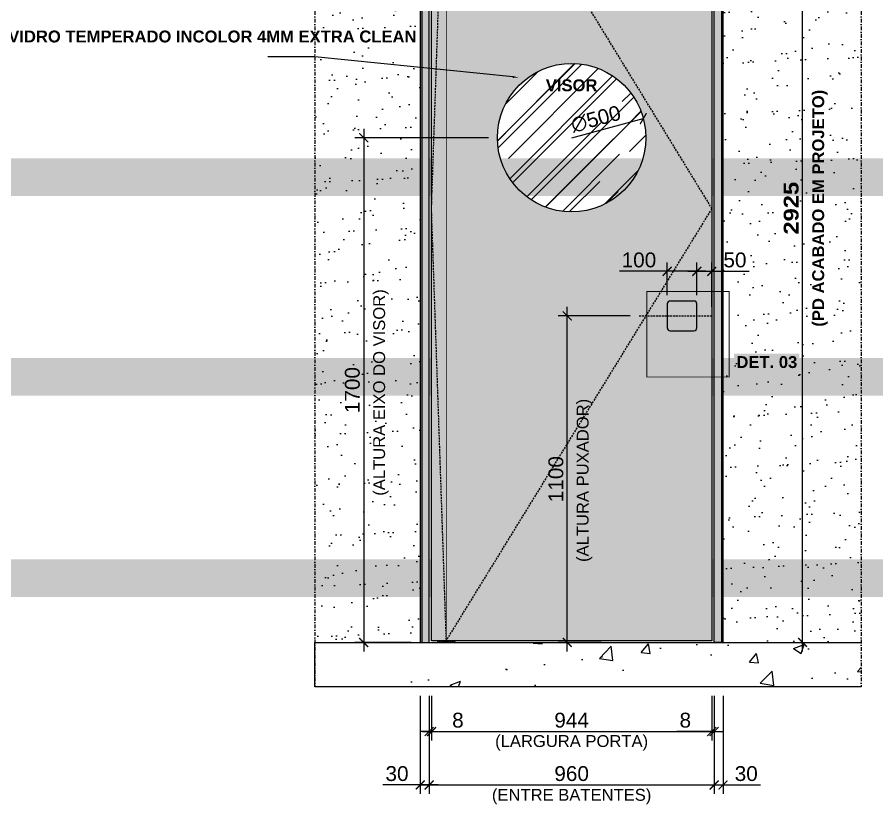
# Model space of a CAD drawing. Header units: millimetres. Extents: x -63251 to 507826, y 5339 to 217512.
# Drawn here: x 116475 to 119371, y 105675 to 108352 of the extents above; entities that cross this region are included whole.
import ezdxf
from ezdxf import colors
from ezdxf.entities.mleader import LeaderData, LeaderLine
from ezdxf.math import Vec2, Vec3

# ---------------------------------------------------------------- set-up
doc = ezdxf.new("R2010")
doc.units = ezdxf.units.MM
doc.header["$PDMODE"] = 3
doc.linetypes.add('TRAÇO 1-1', pattern=[9.525, 6.35, -3.175])
doc.linetypes.add('TRAÇO E PONTO 1-1', pattern=[25.4, 12.7, -6.35, 0, -6.35])
for name, color, linetype in [('COTAS', 9, 'Continuous'), ('DETALHE', 10, 'Continuous'), ('FERRAGEM', 3, 'Continuous'), ('HACHURA', 21, 'Continuous'), ('MARCENARIA', 4, 'Continuous'), ('MARCENARIA . M', 4, 'Continuous'), ('PAREDE', 94, 'Continuous'), ('PILAR-HATCH-SOLID', 7, 'Continuous'), ('PROJEÇÃO', 8, 'Continuous'), ('TEXTO', 105, 'Continuous'), ('TEXTO TRAÇO PONTO', 105, 'TRAÇO E PONTO 1-1')]:
    doc.layers.add(name, color=color, linetype=linetype)
doc.styles.add('1-1', font='arial.ttf', dxfattribs={"height": 0.2})
doc.styles.add('MEDIDA OFICIAL', font='ariblk.ttf')
doc.styles.add('PADRÃO', font='arial.ttf')
doc.dimstyles.new('1-20', dxfattribs={"dimscale": 20, "dimtxt": 2.5, "dimasz": 1.5, "dimexe": 1.5, "dimexo": 1.5, "dimtad": 1, "dimtxsty": 'PADRÃO', "dimblk": 'ARCHTICK', "dimcen": 2.5, "dimdle": 1.5, "dimclrd": 9, "dimclre": 9, "dimclrt": 6, "dimadec": 0, "dimazin": 0, "dimtfac": 1, "dimtmove": 0, "dimatfit": 3, "dimfxl": 1.25, "dimlwd": -1, "dimlwe": -1, "dimarcsym": 0})
doc.dimstyles.new('Med. Ofic.1-20', dxfattribs={"dimscale": 20, "dimtxt": 2.5, "dimasz": 1.5, "dimexe": 1.5, "dimexo": 1.5, "dimtad": 1, "dimtxsty": 'MEDIDA OFICIAL', "dimblk": 'ARCHTICK', "dimcen": 2.5, "dimdle": 1.5, "dimclrd": 9, "dimclre": 9, "dimclrt": 10, "dimadec": 0, "dimazin": 0, "dimtfac": 1, "dimtmove": 0, "dimatfit": 3, "dimfxl": 1.25, "dimlwd": -1, "dimlwe": -1, "dimarcsym": 0})

# ---------------------------------------------------------------- blocks, each defined once
blk = doc.blocks.new('_ArchTick')
at = {"color": 0, "linetype": 'ByBlock', "const_width": 0.15}
blk.add_lwpolyline([(-0.5, -0.5), (0.5, 0.5)], dxfattribs=at)
blk = doc.blocks.new('*D1379')
at = {"layer": 'Defpoints', "color": 0, "transparency": 16777216}
for p in [(118328.3, 107345.7), (118570.7, 107345.7), (118473.1, 106245.7)]:
    blk.add_point(p, dxfattribs=at)
at = {"layer": 'PAREDE', "color": 9, "transparency": 16777216}
for p, q in [((118328.3, 106215.7), (118328.3, 107375.7)), ((118540.7, 107345.7), (118298.3, 107345.7)), ((118443.1, 106245.7), (118298.3, 106245.7))]:
    blk.add_line(p, q, dxfattribs=at)
at = {"layer": 'PAREDE', "color": 9, "transparency": 16777216, "xscale": 30, "yscale": 30, "zscale": 30}
for p, rotation in [((118328.3, 107345.7), 90), ((118328.3, 106245.7), 270)]:
    blk.add_blockref('_ArchTick', p, dxfattribs=dict(at, rotation=rotation))
at = {"layer": 'PAREDE', "color": 6, "transparency": 16777216, "insert": (118290.3, 106795.7), "char_height": 50, "attachment_point": 5, "rotation": 90, "style": 'PADRÃO'}
blk.add_mtext('1100', dxfattribs=at)
blk = doc.blocks.new('*D1380')
at = {"layer": 'COTAS', "color": 9, "linetype": 'Continuous', "ltscale": 0.4, "transparency": 16777216}
blk.add_line((119121.2, 106215.7), (119121.2, 109200.7), dxfattribs=at)
at = {"layer": 'COTAS', "color": 9, "ltscale": 0.4, "transparency": 16777216}
for p, q in [((118971.2, 109170.7), (119151.2, 109170.7)), ((118971.2, 106245.7), (119151.2, 106245.7))]:
    blk.add_line(p, q, dxfattribs=at)
at = {"layer": 'Defpoints', "color": 0, "ltscale": 0.4, "transparency": 16777216}
for p in [(118941.2, 109170.7), (119121.2, 109170.7), (118941.2, 106245.7)]:
    blk.add_point(p, dxfattribs=at)
at = {"layer": 'COTAS', "color": 9, "ltscale": 0.4, "transparency": 16777216, "xscale": 30, "yscale": 30, "zscale": 30}
for p, rotation in [((119121.2, 109170.7), 90), ((119121.2, 106245.7), 270)]:
    blk.add_blockref('_ArchTick', p, dxfattribs=dict(at, rotation=rotation))
at = {"layer": 'COTAS', "color": 10, "ltscale": 0.4, "transparency": 16777216, "insert": (119082.9, 107708.2), "char_height": 50, "attachment_point": 5, "rotation": 90, "style": 'MEDIDA OFICIAL'}
blk.add_mtext('2925', dxfattribs=at)
blk = doc.blocks.new('*D1381')
at = {"layer": 'Defpoints', "color": 0, "transparency": 16777216}
for p in [(117871.1, 106095.7), (118815.1, 106095.7), (118815.1, 105945.7)]:
    blk.add_point(p, dxfattribs=at)
at = {"layer": 'PAREDE', "color": 9, "transparency": 16777216}
for p, q in [((117871.1, 106065.7), (117871.1, 105915.7)), ((118815.1, 106065.7), (118815.1, 105915.7)), ((117841.1, 105945.7), (118845.1, 105945.7))]:
    blk.add_line(p, q, dxfattribs=at)
at = {"layer": 'PAREDE', "color": 9, "transparency": 16777216, "xscale": 30, "yscale": 30, "zscale": 30, "rotation": 180}
blk.add_blockref('_ArchTick', (117871.1, 105945.7), dxfattribs=at)
at = {"layer": 'PAREDE', "color": 9, "transparency": 16777216, "xscale": 30, "yscale": 30, "zscale": 30}
blk.add_blockref('_ArchTick', (118815.1, 105945.7), dxfattribs=at)
at = {"layer": 'PAREDE', "color": 6, "transparency": 16777216, "insert": (118343.1, 105983.8), "char_height": 50, "attachment_point": 5, "style": 'PADRÃO'}
blk.add_mtext('944', dxfattribs=at)
blk = doc.blocks.new('*D1382')
at = {"layer": 'Defpoints', "color": 0, "transparency": 16777216}
for p in [(118815.1, 106095.7), (118823.1, 106095.7), (118815.1, 105945.7)]:
    blk.add_point(p, dxfattribs=at)
at = {"layer": 'PAREDE', "color": 9, "transparency": 16777216}
for p, q in [((118815.1, 106065.7), (118815.1, 105915.7)), ((118823.1, 106065.7), (118823.1, 105915.7)), ((118815.1, 105945.7), (118697.1, 105945.7)), ((118823.1, 105945.7), (118815.1, 105945.7)), ((118823.1, 105945.7), (118853.1, 105945.7))]:
    blk.add_line(p, q, dxfattribs=at)
at = {"layer": 'PAREDE', "color": 9, "transparency": 16777216, "xscale": 30, "yscale": 30, "zscale": 30}
blk.add_blockref('_ArchTick', (118815.1, 105945.7), dxfattribs=at)
at = {"layer": 'PAREDE', "color": 9, "transparency": 16777216, "xscale": 30, "yscale": 30, "zscale": 30, "rotation": 180}
blk.add_blockref('_ArchTick', (118823.1, 105945.7), dxfattribs=at)
at = {"layer": 'PAREDE', "color": 6, "transparency": 16777216, "insert": (118726.1, 105983.8), "char_height": 50, "attachment_point": 5, "style": 'PADRÃO'}
blk.add_mtext('8', dxfattribs=at)
blk = doc.blocks.new('*D1383')
at = {"layer": 'Defpoints', "color": 0, "transparency": 16777216}
for p in [(117863.1, 106095.7), (117871.1, 106095.7), (117871.1, 105945.7)]:
    blk.add_point(p, dxfattribs=at)
at = {"layer": 'PAREDE', "color": 9, "transparency": 16777216}
for p, q in [((117863.1, 106065.7), (117863.1, 105915.7)), ((117871.1, 106065.7), (117871.1, 105915.7)), ((117863.1, 105945.7), (117833.1, 105945.7)), ((117863.1, 105945.7), (117871.1, 105945.7)), ((117871.1, 105945.7), (117989, 105945.7))]:
    blk.add_line(p, q, dxfattribs=at)
at = {"layer": 'PAREDE', "color": 9, "transparency": 16777216, "xscale": 30, "yscale": 30, "zscale": 30}
blk.add_blockref('_ArchTick', (117863.1, 105945.7), dxfattribs=at)
at = {"layer": 'PAREDE', "color": 9, "transparency": 16777216, "xscale": 30, "yscale": 30, "zscale": 30, "rotation": 180}
blk.add_blockref('_ArchTick', (117871.1, 105945.7), dxfattribs=at)
at = {"layer": 'PAREDE', "color": 6, "transparency": 16777216, "insert": (117960.1, 105983.8), "char_height": 50, "attachment_point": 5, "style": 'PADRÃO'}
blk.add_mtext('8', dxfattribs=at)
blk = doc.blocks.new('*D1384')
at = {"layer": 'Defpoints', "color": 0, "transparency": 16777216}
for p in [(117863.1, 105945.7), (118823.1, 105945.7), (118823.1, 105765.7)]:
    blk.add_point(p, dxfattribs=at)
at = {"layer": 'PAREDE', "color": 9, "transparency": 16777216}
for p, q in [((117863.1, 105915.7), (117863.1, 105735.7)), ((118823.1, 105915.7), (118823.1, 105735.7)), ((117833.1, 105765.7), (118853.1, 105765.7))]:
    blk.add_line(p, q, dxfattribs=at)
at = {"layer": 'PAREDE', "color": 9, "transparency": 16777216, "xscale": 30, "yscale": 30, "zscale": 30, "rotation": 180}
blk.add_blockref('_ArchTick', (117863.1, 105765.7), dxfattribs=at)
at = {"layer": 'PAREDE', "color": 9, "transparency": 16777216, "xscale": 30, "yscale": 30, "zscale": 30}
blk.add_blockref('_ArchTick', (118823.1, 105765.7), dxfattribs=at)
at = {"layer": 'PAREDE', "color": 6, "transparency": 16777216, "insert": (118343.1, 105803.8), "char_height": 50, "attachment_point": 5, "style": 'PADRÃO'}
blk.add_mtext('960', dxfattribs=at)
blk = doc.blocks.new('*D1385')
at = {"layer": 'Defpoints', "color": 0, "transparency": 16777216}
for p in [(118665.1, 107495.7), (118665.1, 107385.7), (118765.1, 107385.7)]:
    blk.add_point(p, dxfattribs=at)
at = {"layer": 'PAREDE', "color": 9, "transparency": 16777216}
for p, q in [((118665.1, 107415.7), (118665.1, 107525.7)), ((118765.1, 107415.7), (118765.1, 107525.7)), ((118665.1, 107495.7), (118504.5, 107495.7)), ((118795.1, 107495.7), (118665.1, 107495.7))]:
    blk.add_line(p, q, dxfattribs=at)
at = {"layer": 'PAREDE', "color": 9, "transparency": 16777216, "xscale": 30, "yscale": 30, "zscale": 30, "rotation": 180}
blk.add_blockref('_ArchTick', (118665.1, 107495.7), dxfattribs=at)
at = {"layer": 'PAREDE', "color": 9, "transparency": 16777216, "xscale": 30, "yscale": 30, "zscale": 30}
blk.add_blockref('_ArchTick', (118765.1, 107495.7), dxfattribs=at)
at = {"layer": 'PAREDE', "color": 6, "transparency": 16777216, "insert": (118569.8, 107533.8), "char_height": 50, "attachment_point": 5, "style": 'PADRÃO'}
blk.add_mtext('100', dxfattribs=at)
blk = doc.blocks.new('*D1386')
at = {"layer": 'Defpoints', "color": 0, "transparency": 16777216}
for p in [(118815.1, 107495.7), (118765.1, 107385.7), (118815.1, 107345.7)]:
    blk.add_point(p, dxfattribs=at)
at = {"layer": 'PAREDE', "color": 9, "transparency": 16777216}
for p, q in [((118765.1, 107415.7), (118765.1, 107525.7)), ((118815.1, 107375.7), (118815.1, 107525.7)), ((118735.1, 107495.7), (118815.1, 107495.7)), ((118815.1, 107495.7), (118941.5, 107495.7))]:
    blk.add_line(p, q, dxfattribs=at)
at = {"layer": 'PAREDE', "color": 9, "transparency": 16777216, "xscale": 30, "yscale": 30, "zscale": 30, "rotation": 180}
blk.add_blockref('_ArchTick', (118765.1, 107495.7), dxfattribs=at)
at = {"layer": 'PAREDE', "color": 9, "transparency": 16777216, "xscale": 30, "yscale": 30, "zscale": 30}
blk.add_blockref('_ArchTick', (118815.1, 107495.7), dxfattribs=at)
at = {"layer": 'PAREDE', "color": 6, "transparency": 16777216, "insert": (118893.3, 107533.8), "char_height": 50, "attachment_point": 5, "style": 'PADRÃO'}
blk.add_mtext('50', dxfattribs=at)
blk = doc.blocks.new('*D1387')
at = {"layer": 'Defpoints', "color": 0, "transparency": 16777216}
for p in [(118823.1, 106095.7), (118853.1, 106095.7), (118853.1, 105765.7)]:
    blk.add_point(p, dxfattribs=at)
at = {"layer": 'PAREDE', "color": 9, "transparency": 16777216}
for p, q in [((118823.1, 106065.7), (118823.1, 105735.7)), ((118853.1, 106065.7), (118853.1, 105735.7)), ((118793.1, 105765.7), (118853.1, 105765.7)), ((118853.1, 105765.7), (118979.5, 105765.7))]:
    blk.add_line(p, q, dxfattribs=at)
at = {"layer": 'PAREDE', "color": 9, "transparency": 16777216, "xscale": 30, "yscale": 30, "zscale": 30, "rotation": 180}
blk.add_blockref('_ArchTick', (118823.1, 105765.7), dxfattribs=at)
at = {"layer": 'PAREDE', "color": 9, "transparency": 16777216, "xscale": 30, "yscale": 30, "zscale": 30}
blk.add_blockref('_ArchTick', (118853.1, 105765.7), dxfattribs=at)
at = {"layer": 'PAREDE', "color": 6, "transparency": 16777216, "insert": (118931.3, 105803.8), "char_height": 50, "attachment_point": 5, "style": 'PADRÃO'}
blk.add_mtext('30', dxfattribs=at)
blk = doc.blocks.new('*D1388')
at = {"layer": 'Defpoints', "color": 0, "transparency": 16777216}
for p in [(117833.1, 106095.7), (117863.1, 106095.7), (117833.1, 105765.7)]:
    blk.add_point(p, dxfattribs=at)
at = {"layer": 'PAREDE', "color": 9, "transparency": 16777216}
for p, q in [((117833.1, 106065.7), (117833.1, 105735.7)), ((117863.1, 106065.7), (117863.1, 105735.7)), ((117833.1, 105765.7), (117706.7, 105765.7)), ((117893.1, 105765.7), (117833.1, 105765.7))]:
    blk.add_line(p, q, dxfattribs=at)
at = {"layer": 'PAREDE', "color": 9, "transparency": 16777216, "xscale": 30, "yscale": 30, "zscale": 30, "rotation": 180}
blk.add_blockref('_ArchTick', (117833.1, 105765.7), dxfattribs=at)
at = {"layer": 'PAREDE', "color": 9, "transparency": 16777216, "xscale": 30, "yscale": 30, "zscale": 30}
blk.add_blockref('_ArchTick', (117863.1, 105765.7), dxfattribs=at)
at = {"layer": 'PAREDE', "color": 6, "transparency": 16777216, "insert": (117754.9, 105803.8), "char_height": 50, "attachment_point": 5, "style": 'PADRÃO'}
blk.add_mtext('30', dxfattribs=at)
blk = doc.blocks.new('*D1575')
at = {"layer": 'Defpoints', "color": 0, "transparency": 16777216}
for p in [(118093.1, 107945.7), (117642.7, 106245.7), (117833.1, 106245.7)]:
    blk.add_point(p, dxfattribs=at)
at = {"layer": 'PAREDE', "color": 9, "transparency": 16777216}
for p, q in [((117642.7, 107975.7), (117642.7, 106215.7)), ((118063.1, 107945.7), (117612.7, 107945.7)), ((117803.1, 106245.7), (117612.7, 106245.7))]:
    blk.add_line(p, q, dxfattribs=at)
at = {"layer": 'PAREDE', "color": 9, "transparency": 16777216, "xscale": 30, "yscale": 30, "zscale": 30}
for p, rotation in [((117642.7, 107945.7), 90), ((117642.7, 106245.7), 270)]:
    blk.add_blockref('_ArchTick', p, dxfattribs=dict(at, rotation=rotation))
at = {"layer": 'PAREDE', "color": 6, "transparency": 16777216, "insert": (117604.6, 107095.7), "char_height": 50, "attachment_point": 5, "rotation": 90, "style": 'PADRÃO'}
blk.add_mtext('1700', dxfattribs=at)
blk = doc.blocks.new('*D726')
at = {"layer": 'Defpoints', "color": 0, "transparency": 16777216}
for p in [(118584.6, 108010.2), (118101.6, 107881.2)]:
    blk.add_point(p, dxfattribs=at)
at = {"layer": 'PAREDE', "color": 9, "transparency": 16777216}
blk.add_line((118343.4, 107945.8), (118584.6, 108010.2), dxfattribs=at)
at = {"layer": 'PAREDE', "color": 9, "transparency": 16777216, "xscale": 30, "yscale": 30, "zscale": 30, "rotation": 14.95371894823951}
blk.add_blockref('_ArchTick', (118584.6, 108010.2), dxfattribs=at)
at = {"layer": 'PAREDE', "color": 6, "transparency": 16777216, "insert": (118424.8, 108008.4), "char_height": 50, "attachment_point": 5, "rotation": 14.9537, "style": 'PADRÃO'}
blk.add_mtext('∅500', dxfattribs=at)

msp = doc.modelspace()

# ---------------------------------------------------------------- hatches: boundary and pattern name
at = {"layer": 'HACHURA', "ltscale": 0.3}
h = msp.add_hatch(dxfattribs=at)
h.set_pattern_fill('AR-SAND', color=4, scale=2.5, angle=45)
h.set_pattern_definition([(82.5, (-160648.06, 42769.01), (-89.345337, 83.688372), [0, -96.52, 0, -107.95, 0, -103.1875]), (52.5, (-160648.06, 42769.01), (-47.25273, 206.18321), [0, -52.07, 0, -86.995, 0, -33.3375]), (12.5, (-160703.29, 42713.78), (139.574956, 140.083078), [0, -31.75, 0, -114.3, 0, -149.225]), (2.5, (-160703.29, 42713.78), (95.57028, 174.3877), [0, -15.875, 0, -74.93, 0, -85.725])])
h.paths.add_polyline_path([(119318.089, 109170.734), (118853.094, 109170.734), (118853.094, 106245.734), (119318.089, 106245.734)])
h.paths.add_polyline_path([(117478.101, 106245.734), (117833.095, 106245.734), (117833.095, 109170.734), (117478.101, 109170.734)])
at = {"layer": 'HACHURA', "true_color": 0xba9673}
h = msp.add_hatch(color=33, dxfattribs=at)
h.dxf.hatch_style = 1
h.paths.add_polyline_path([(117863.095, 106245.734), (117833.095, 106245.734), (117833.095, 109170.734), (117863.095, 109170.734)])
h = msp.add_hatch(color=33, dxfattribs=at)
h.dxf.hatch_style = 1
edge = h.paths.add_edge_path(flags=16)
edge.add_arc((118343.095, 107945.734), 250, 0, 360)
h.paths.add_polyline_path([(118815.094, 109165.734), (117871.095, 109165.735), (117871.095, 106250.735), (118815.094, 106250.734)])
h = msp.add_hatch(color=33, dxfattribs=at)
h.dxf.hatch_style = 1
h.paths.add_polyline_path([(118823.094, 106245.734), (118853.094, 106245.734), (118853.094, 109170.734), (118823.094, 109170.734)])
at = {"layer": 'HACHURA'}
h = msp.add_hatch(dxfattribs=at)
h.set_pattern_fill('AR-CONC', color=21, scale=2)
h.set_pattern_definition([(50, (76871.96, 83543.6), (364.3693, -31.8782), [38.1, -419.1]), (355, (76871.96, 83543.6), (-70.4868, 382.1137), [30.48, -335.2812]), (100.45144, (76902.32, 83540.95), (293.8825, 350.2355), [32.38, -356.1805]), (46.1842, (76871.96, 83645.2), (542.158, -84.0847), [57.15, -628.65]), (96.6356, (76917.14, 83638.2), (474.808, 494.852), [48.57, -534.271]), (351.1842, (76871.96, 83645.2), (474.808, 494.852), [45.72, -502.9195]), (21, (76922.76, 83619.8), (303.2288, -204.5304), [38.1, -419.1]), (326, (76922.76, 83619.8), (123.604, 368.376), [30.48, -335.28]), (71.45144, (76948.03, 83602.76), (426.8328, 163.8455), [32.38, -356.18]), (37.5, (76871.96, 83543.6), (6.1772, 169.11008), [0, -331.216, 0, -340.36, 0, -336.55]), (7.5, (76871.96, 83543.6), (133.6393, 200.36115), [0, -194.056, 0, -323.596, 0, -128.27]), (327.5, (76758.67, 83543.6), (271.1812, -11.4575), [0, -127, 0, -396.24, 0, -525.78]), (317.5, (76707.87, 83543.6), (296.2584, 50.853), [0, -165.1, 0, -263.144, 0, -373.38])])
h.paths.add_polyline_path([(119318.089, 106245.734), (119318.089, 106095.734), (117478.101, 106095.734), (117478.101, 106245.734)])
at = {"layer": 'PILAR-HATCH-SOLID'}
h = msp.add_hatch(dxfattribs=at)
h.set_pattern_fill('AR-RROOF', color=21, scale=4, angle=45)
h.set_pattern_definition([(45, (-9561.38, -491.25), (86.21046, 229.894557), [1524, -203.2, 508, -101.6]), (45, (-9501.75, -359.78), (-167.39197, 23.70788), [304.8, -33.528, 609.6, -76.2]), (45, (-9586.53, -394.26), (325.444482, 421.712827), [812.8, -142.24, 406.4, -101.6])])
edge = h.paths.add_edge_path()
edge.add_arc((118343.095, 107945.734), 250, 0, 360)

# ---------------------------------------------------------------- linework, layer by layer
at = {"layer": 'DETALHE', "linetype": 'TRAÇO 1-1', "ltscale": 0.4, "const_width": 3}
msp.add_lwpolyline([(118873.585, 107139.661), (118873.585, 107427.408), (118596.357, 107427.408), (118596.357, 107139.661)], close=True, dxfattribs=at)
at = {"layer": 'FERRAGEM', "color": 102, "linetype": 'TRAÇO 1-1', "ltscale": 0.1}
msp.add_lwpolyline([(117891.095, 106245.734), (117951.095, 106245.734), (117951.095, 106248.734), (117891.095, 106248.734)], close=True, dxfattribs=at)
msp.add_lwpolyline([(117912.095, 106250.734), (117912.095, 106248.734), (117930.095, 106248.734), (117930.095, 106250.734)], dxfattribs=at)
at = {"layer": 'MARCENARIA'}
for points in [[(117863.095, 109170.734), (117838.095, 109170.734), (117838.095, 106245.734), (117863.095, 106245.734)], [(118823.094, 109170.734), (118848.094, 109170.734), (118848.094, 106245.734), (118823.094, 106245.734)]]:
    msp.add_lwpolyline(points, close=True, dxfattribs=at)
msp.add_circle((118343.095, 107945.734), 250, dxfattribs=at)
at = {"layer": 'MARCENARIA . M'}
msp.add_lwpolyline([(118815.094, 106250.734), (117871.095, 106250.734), (117871.095, 109165.734), (118815.094, 109165.734)], close=True, dxfattribs=at)
msp.add_lwpolyline([(118675.094, 107295.734), (118755.094, 107295.734, 0.41421356), (118765.094, 107305.734), (118765.094, 107385.734, 0.41421356), (118755.094, 107395.734), (118675.094, 107395.734, 0.41421356), (118665.094, 107385.734), (118665.094, 107305.734, 0.41421356)], format="xyb", close=True, dxfattribs=at)
at = {"layer": 'PAREDE'}
for p, q in [((117833.095, 109170.734), (117833.095, 106245.734)), ((118853.094, 106245.734), (118853.094, 109170.734))]:
    msp.add_line(p, q, dxfattribs=at)
at = {"layer": 'PAREDE', "color": 10, "linetype": 'TRAÇO 1-1'}
msp.add_line((118570.712, 107345.734), (118815.094, 107345.734), dxfattribs=at)
at = {"layer": 'PAREDE'}
msp.add_lwpolyline([(119318.089, 106095.734), (117478.101, 106095.734), (117478.101, 106245.734), (119318.089, 106245.734)], dxfattribs=at)
at = {"layer": 'PROJEÇÃO', "color": 21, "linetype": 'TRAÇO 1-1'}
msp.add_lwpolyline([(117921.095, 109165.734), (118815.094, 107706.734), (117921.095, 106253.734), (117871.095, 107706.734)], close=True, dxfattribs=at)
at = {"layer": 'PROJEÇÃO', "color": 10, "linetype": 'TRAÇO 1-1', "const_width": 3}
msp.add_lwpolyline([(117921.095, 109165.734), (117921.095, 106253.734)], dxfattribs=at)
at = {"layer": 'TEXTO TRAÇO PONTO'}
for p, q in [((117478.101, 109595.734), (117478.101, 106095.734)), ((119318.089, 109595.734), (119318.089, 106095.734))]:
    msp.add_line(p, q, dxfattribs=at)

# ---------------------------------------------------------------- texts
at = {"layer": 'COTAS', "color": 6, "char_height": 40, "rotation": 90, "style": 'PADRÃO'}
for s, insert, width, attachment_point in [('{\\fArial|b1|i0|c0|p34;\\C10;(PD ACABADO EM PROJETO)}', (119153.721, 107708.234), 823.04608, 2), ('(ALTURA EIXO DO VISOR)', (117726.676, 107087.615), 1350, 8), ('(ALTURA PUXADOR)', (118412.314, 106791.615), 1350, 8)]:
    msp.add_mtext(s, dxfattribs=dict(at, insert=insert, width=width, attachment_point=attachment_point))
at = {"layer": 'COTAS', "color": 6, "char_height": 40, "width": 1348, "attachment_point": 2, "style": 'PADRÃO'}
for s, insert in [('(LARGURA PORTA)', (118343.095, 105933.642)), ('(ENTRE BATENTES)', (118343.094, 105752.567))]:
    msp.add_mtext(s, dxfattribs=dict(at, insert=insert))
at = {"layer": 'DETALHE', "color": 105, "insert": (118898.261, 107210.13), "char_height": 40, "width": 203.41444, "attachment_point": 1, "style": 'PADRÃO', "bg_fill": 1, "box_fill_scale": 1.2, "bg_fill_color": 50, "bg_fill_transparency": 0}
msp.add_mtext('{\\fArial|b1|i0|c0|p34;DET. 03}', dxfattribs=at)
at = {"layer": 'TEXTO', "insert": (118343.095, 108142.227), "char_height": 40, "width": 593.31214, "attachment_point": 2, "style": 'PADRÃO'}
msp.add_mtext('\\pxqc;{\\fArial|b1|i0|c0|p34;\\C8;VISOR}', dxfattribs=at)

# ---------------------------------------------------------------- dimensions: what is measured, and where the dimension line sits
at = {"layer": 'COTAS', "color": 7, "ltscale": 0.4, "true_color": 0xededed}
dim = msp.add_linear_dim(base=(119121.231, 109170.734), p1=(118941.231, 106245.734), p2=(118941.231, 109170.734), angle=90, dimstyle='Med. Ofic.1-20', dxfattribs=at)
dim.commit()
dim.dimension.update_dxf_attribs({"geometry": '*D1380', "text_midpoint": (119082.879, 107708.234)})
at = {"layer": 'PAREDE', "color": 2}
dim = msp.add_diameter_dim_2p(p1=(118101.561, 107881.225), p2=(118584.628, 108010.244), dimstyle='1-20', dxfattribs=at)
dim.commit()
dim.dimension.update_dxf_attribs({"geometry": '*D726', "text_midpoint": (118435.022, 107970.287), "dimtype": 163})
at = {"layer": 'PAREDE', "color": 6}
for base, p1, p2, angle, picture, middle in [((117642.671, 106245.734), (118093.095, 107945.734), (117833.095, 106245.734), 90, '*D1575', (117604.643, 107095.734)), ((118328.309, 107345.734), (118473.129, 106245.734), (118570.712, 107345.734), 90, '*D1379', (118290.28, 106795.734)), ((117833.095, 105765.734), (117863.095, 106095.734), (117833.095, 106095.734), 180, '*D1388', (117754.885, 105803.78))]:
    dim = msp.add_linear_dim(base=base, p1=p1, p2=p2, angle=angle, dimstyle='1-20', dxfattribs=at)
    dim.commit()
    dim.dimension.update_dxf_attribs({"geometry": picture, "text_midpoint": middle})
at = {"layer": 'PAREDE', "color": 2}
for base, p2, picture, middle in [((118665.094, 107495.734), (118665.094, 107385.734), '*D1385', (118569.797, 107533.763)), ((118815.094, 107495.734), (118815.094, 107345.734), '*D1386', (118893.321, 107533.763))]:
    dim = msp.add_linear_dim(base=base, p1=(118765.094, 107385.734), p2=p2, dimstyle='1-20', dxfattribs=at)
    dim.commit()
    dim.dimension.update_dxf_attribs({"geometry": picture, "text_midpoint": middle})
at = {"layer": 'PAREDE', "color": 6}
for base, p1, p2, picture, middle in [((117871.095, 105945.734), (117863.095, 106095.734), (117871.095, 106095.734), '*D1383', (117960.068, 105983.763)), ((118815.094, 105945.734), (117871.095, 106095.734), (118815.094, 106095.734), '*D1381', (118343.095, 105983.763)), ((118815.094, 105945.734), (118823.094, 106095.734), (118815.094, 106095.734), '*D1382', (118726.121, 105983.763)), ((118853.094, 105765.734), (118823.094, 106095.734), (118853.094, 106095.734), '*D1387', (118931.304, 105803.78)), ((118823.094, 105765.734), (117863.095, 105945.734), (118823.094, 105945.734), '*D1384', (118343.094, 105803.763))]:
    dim = msp.add_linear_dim(base=base, p1=p1, p2=p2, dimstyle='1-20', dxfattribs=at)
    dim.commit()
    dim.dimension.update_dxf_attribs({"geometry": picture, "text_midpoint": middle})

# ---------------------------------------------------------------- leaders
at = {"layer": 'COTAS'}
ml = msp.add_multileader_mtext('Standard', dxfattribs=at)
ml.set_content('VISOR COM {\\fArial|b1|i0|c0|p34;\\C10;VIDRO TEMPERADO \\C105;INCOLOR 4MM EXTRA CLEAN}', color=105, style='1-1')
ml.set_leader_properties(color=256, linetype='ByLayer', lineweight=-1)
ml.build(insert=Vec2(0, 0))
ml.multileader.update_dxf_attribs({"text_left_attachment_type": 2, "text_right_attachment_type": 2, "dogleg_length": 0.36, "arrow_head_size": 20, "scale": 200})
ctx = ml.context
ctx.base_point, ctx.scale, ctx.char_height, ctx.arrow_head_size, ctx.landing_gap_size, ctx.plane_origin = Vec3(116610.875, 108218.59), 200, 40, 20, 40, Vec3(117710.235, 107904.422)
ctx.left_attachment, ctx.right_attachment, ctx.text_align_type = 2, 2, 1
notes = []
notes.append((ctx, [(0, (1, 1, 0), (117478.101, 108218.59), (-1, 0), 158.522, [(0, [(118164.624, 108148.338)], 0, [])])]))
ctx.mtext.insert, ctx.mtext.width, ctx.mtext.alignment, ctx.mtext.flow_direction = Vec3(116965.227, 108306.635), 666.65187, 2, 5
for ctx, leaders in notes:
    for number, flags, end, landing, length, lines in leaders:
        leader = LeaderData()
        leader.index, (leader.has_last_leader_line, leader.has_dogleg_vector, leader.attachment_direction) = number, flags
        leader.last_leader_point, leader.dogleg_vector, leader.dogleg_length = Vec3(end), Vec3(landing), length
        for number, points, colour, breaks in lines:
            line = LeaderLine()
            line.index, line.vertices, line.color, line.breaks = number, Vec3.list(points), colors.encode_raw_color(colour), breaks
            leader.lines.append(line)
        ctx.leaders.append(leader)

# ---------------------------------------------------------------- next in the draw order: leaders
ml = msp.add_multileader_mtext('Standard', dxfattribs=at)
ml.set_content('{\\fArial|b1|i0|c0|p34;\\C10;ATENÇÃO PARKET!\\P}PAINÉIS E PORTA RIPADOS EM {\\fArial|b1|i0|c0|p34;CABREUVA BRANCA PREMIUM 18*5+5*900 À 2200mm}', color=105, style='1-1')
ml.set_leader_properties(color=256, linetype='ByLayer', lineweight=-1)
ml.build(insert=Vec2(0, 0))
ml.multileader.update_dxf_attribs({"text_left_attachment_type": 2, "text_right_attachment_type": 2, "dogleg_length": 0.36, "arrow_head_size": 15, "scale": 200})
ctx = ml.context
ctx.base_point, ctx.scale, ctx.char_height, ctx.arrow_head_size, ctx.landing_gap_size, ctx.plane_origin = Vec3(154614.805, 108607.165), 200, 40, 15, 10, Vec3(155324.415, 108224.336)
ctx.left_attachment, ctx.right_attachment, ctx.text_align_type = 2, 2, 2
notes = []
notes.append((ctx, [(0, (1, 1, 0), (155626.214, 108607.165), (-1, 0), 144.288, [(1, [(155626.214, 107329.676), (156629.431, 107329.675)], 0, [])])]))
ctx.mtext.insert, ctx.mtext.rotation, ctx.mtext.width, ctx.mtext.alignment, ctx.mtext.flow_direction = Vec3(155471.926, 108742.718), 6.28318531, 858.66662, 3, 5
ctx.mtext.has_bg_fill, ctx.mtext.bg_color, ctx.mtext.bg_scale_factor, ctx.mtext.bg_transparency, ctx.mtext.use_window_bg_color = 1, -1023410095, 1.25, 0, 0
ml = msp.add_multileader_mtext('Standard', dxfattribs=at)
ml.set_content('{\\fArial|b1|i0|c0|p34;\\C10;ATENÇÃO PARKET!\\P}SHAFT COM FECHADURA TETRA PADO COM CHAVE PARKET', color=105, style='1-1')
ml.set_leader_properties(color=256, linetype='ByLayer', lineweight=-1)
ml.build(insert=Vec2(0, 0))
ml.multileader.update_dxf_attribs({"text_left_attachment_type": 2, "text_right_attachment_type": 2, "dogleg_length": 0.36, "arrow_head_size": 15, "scale": 200})
ctx = ml.context
ctx.base_point, ctx.scale, ctx.char_height, ctx.arrow_head_size, ctx.landing_gap_size, ctx.plane_origin = Vec3(178014.533, 106968.078, 0), 200, 40, 15, 10, Vec3(178118.922, 106712.591, 0)
ctx.left_attachment, ctx.right_attachment, ctx.text_align_type = 2, 2, 2
notes.append((ctx, [(0, (1, 1, 0), (178447.767, 106968.078, 0), (-1, 0), 60, [(0, [(178497.767, 106855.646, 0)], 0, [])])]))
ctx.mtext.insert, ctx.mtext.rotation, ctx.mtext.width, ctx.mtext.alignment, ctx.mtext.flow_direction = Vec3(178377.767, 107194.067, 0), 6.28318531, 363.38051, 3, 5
ctx.mtext.has_bg_fill, ctx.mtext.bg_color, ctx.mtext.bg_scale_factor, ctx.mtext.bg_transparency, ctx.mtext.use_window_bg_color = 1, -1023410145, 1.25, 0, 0
ml = msp.add_multileader_mtext('Standard', dxfattribs=at)
ml.set_content('{\\fArial|b1|i0|c0|p34;\\C10;ATENÇÃO PARKET!\\P}PAINÉIS RIPADOS EM {\\fArial|b1|i0|c0|p34;CABREUVA BRANCA PREMIUM 18*5+5*900 À 2200mm}', color=105, style='1-1')
ml.set_leader_properties(color=256, linetype='ByLayer', lineweight=-1)
ml.build(insert=Vec2(0, 0))
ml.multileader.update_dxf_attribs({"text_left_attachment_type": 2, "text_right_attachment_type": 2, "dogleg_length": 0.36, "arrow_head_size": 15, "scale": 200})
ctx = ml.context
ctx.base_point, ctx.scale, ctx.char_height, ctx.arrow_head_size, ctx.landing_gap_size, ctx.plane_origin = Vec3(153743.103, 106379.695), 200, 40, 15, 10, Vec3(153629.766, 106144.891)
ctx.left_attachment, ctx.right_attachment, ctx.text_align_type = 2, 2, 2
notes.append((ctx, [(0, (1, 1, 0), (154754.512, 106379.695), (-1, 0), 144.288, [(0, [(155549.301, 105905.676), (154754.512, 105320.968)], 0, [])])]))
ctx.mtext.insert, ctx.mtext.rotation, ctx.mtext.width, ctx.mtext.alignment, ctx.mtext.flow_direction = Vec3(154600.224, 106515.248), 6.28318531, 858.66662, 3, 5
ctx.mtext.has_bg_fill, ctx.mtext.bg_color, ctx.mtext.bg_scale_factor, ctx.mtext.bg_transparency, ctx.mtext.use_window_bg_color = 1, -1023410095, 1.25, 0, 0
for ctx, leaders in notes:
    for number, flags, end, landing, length, lines in leaders:
        leader = LeaderData()
        leader.index, (leader.has_last_leader_line, leader.has_dogleg_vector, leader.attachment_direction) = number, flags
        leader.last_leader_point, leader.dogleg_vector, leader.dogleg_length = Vec3(end), Vec3(landing), length
        for number, points, colour, breaks in lines:
            line = LeaderLine()
            line.index, line.vertices, line.color, line.breaks = number, Vec3.list(points), colors.encode_raw_color(colour), breaks
            leader.lines.append(line)
        ctx.leaders.append(leader)

# ---------------------------------------------------------------- next in the draw order: leaders
ml = msp.add_multileader_mtext('Standard', dxfattribs=at)
ml.set_content('{\\fArial|b1|i0|c0|p34;\\C10;ATENÇÃO PARKET!\\P}PAINÉIS E PORTA RIPADOS EM {\\fArial|b1|i0|c0|p34;CABREUVA BRANCA PREMIUM 18*5+5*900 À 2200mm}', color=105, style='1-1')
ml.set_leader_properties(color=256, linetype='ByLayer', lineweight=-1)
ml.build(insert=Vec2(0, 0))
ml.multileader.update_dxf_attribs({"text_left_attachment_type": 2, "text_right_attachment_type": 2, "dogleg_length": 0.36, "arrow_head_size": 15, "scale": 200})
ctx = ml.context
ctx.base_point, ctx.scale, ctx.char_height, ctx.arrow_head_size, ctx.landing_gap_size, ctx.plane_origin = Vec3(239512.606, 107730.417), 200, 40, 15, 10, Vec3(240222.217, 107347.587)
ctx.left_attachment, ctx.right_attachment, ctx.text_align_type = 2, 2, 2
notes = []
notes.append((ctx, [(0, (1, 1, 0), (240524.016, 107730.417), (-1, 0), 144.288, [(1, [(240524.016, 106452.927), (241527.233, 106452.926)], 0, [])])]))
ctx.mtext.insert, ctx.mtext.rotation, ctx.mtext.width, ctx.mtext.alignment, ctx.mtext.flow_direction = Vec3(240369.728, 107865.969), 6.28318531, 858.66662, 3, 5
ctx.mtext.has_bg_fill, ctx.mtext.bg_color, ctx.mtext.bg_scale_factor, ctx.mtext.bg_transparency, ctx.mtext.use_window_bg_color = 1, -1023410095, 1.25, 0, 0
for ctx, leaders in notes:
    for number, flags, end, landing, length, lines in leaders:
        leader = LeaderData()
        leader.index, (leader.has_last_leader_line, leader.has_dogleg_vector, leader.attachment_direction) = number, flags
        leader.last_leader_point, leader.dogleg_vector, leader.dogleg_length = Vec3(end), Vec3(landing), length
        for number, points, colour, breaks in lines:
            line = LeaderLine()
            line.index, line.vertices, line.color, line.breaks = number, Vec3.list(points), colors.encode_raw_color(colour), breaks
            leader.lines.append(line)
        ctx.leaders.append(leader)

doc.saveas('drawing.dxf')
